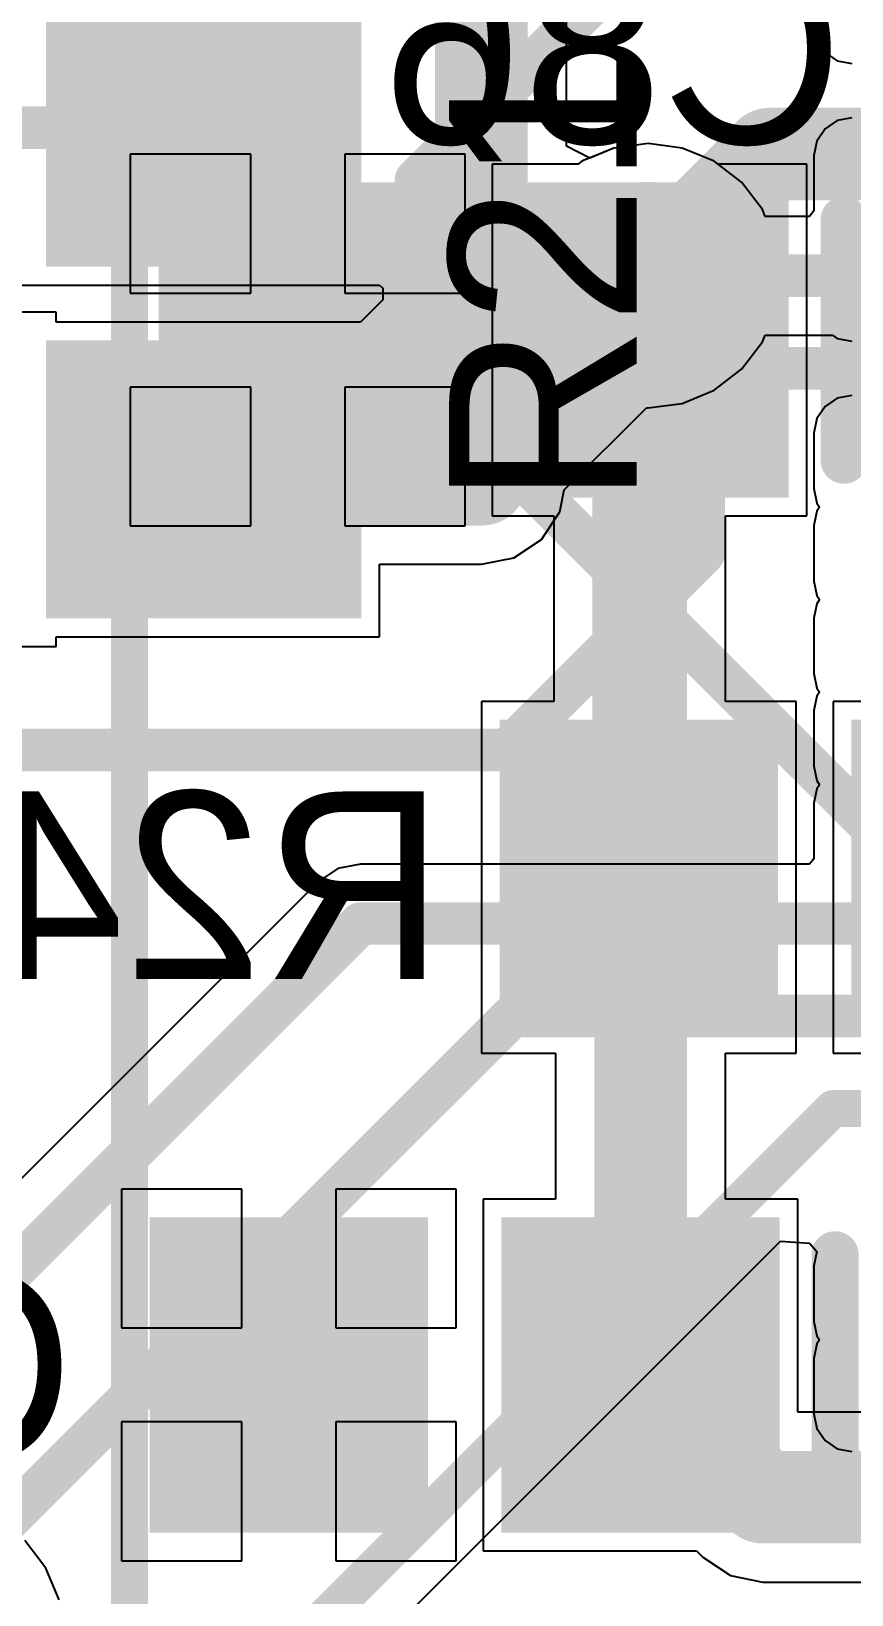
# Model space of a CAD drawing. Header units: millimetres. Extents: x 0 to 7.44, y -3.03 to 0.
# Drawn here: x 0.987 to 1.1614, y -1.5522 to -1.2196 of the extents above; entities that cross this region are included whole.
import ezdxf

# ---------------------------------------------------------------- set-up
doc = ezdxf.new("R2010")
doc.units = ezdxf.units.MM
doc.header["$MEASUREMENT"] = 0
for name, color, linetype in [('BottomLayer', 5, 'Continuous'), ('BottomOverlay', 54, 'Continuous'), ('BottomPaste', 16, 'Continuous'), ('BottomSolder', 6, 'Continuous'), ('MidLayer1', 16, 'Continuous'), ('MidLayer2', 76, 'Continuous'), ('MultiLayer', 9, 'Continuous'), ('TopLayer', 1, 'Continuous'), ('TopOverlay', 2, 'Continuous'), ('TopPaste', 8, 'Continuous'), ('TopSolder', 216, 'Continuous'), ('ViaHoleLayer', 16, 'Continuous')]:
    doc.layers.add(name, color=color, linetype=linetype)

# ---------------------------------------------------------------- blocks, each defined once
blk = doc.blocks.new('CAP_0805_B_128')
at = {"layer": 'BottomLayer'}
for points in [[(-0.05511, -0.02953), (-0.00393, -0.02953), (-0.05511, 0.02953), (-0.00393, 0.02953)], [(0.0197, -0.02953), (0.07088, -0.02953), (0.0197, 0.02953), (0.07088, 0.02953)]]:
    blk.add_solid(points, dxfattribs=at)
at = {"layer": 'BottomOverlay', "const_width": 0.01}
blk.add_lwpolyline([(-0.07088, 0.02557), (-0.07088, -0.02557)], dxfattribs=at)
at = {"layer": 'BottomOverlay', "const_width": 0.005}
for points in [[(-0.07338, 0.02557, 1), (-0.06838, 0.02557, 1)], [(-0.07338, -0.02557, 1), (-0.06838, -0.02557, 1)]]:
    blk.add_lwpolyline(points, format="xyb", close=True, dxfattribs=at)
at = {"layer": 'BottomPaste'}
for points in [[(-0.05511, -0.02953), (-0.00393, -0.02953), (-0.05511, 0.02953), (-0.00393, 0.02953)], [(0.0197, -0.02953), (0.07088, -0.02953), (0.0197, 0.02953), (0.07088, 0.02953)]]:
    blk.add_solid(points, dxfattribs=at)
at = {"layer": 'BottomSolder'}
for points in [[(-0.05911, -0.03353), (0.00007, -0.03353), (-0.05911, 0.03353), (0.00007, 0.03353)], [(0.0157, -0.03353), (0.07488, -0.03353), (0.0157, 0.03353), (0.07488, 0.03353)]]:
    blk.add_solid(points, dxfattribs=at)
blk = doc.blocks.new('RES_0805_B_168')
at = {"layer": 'BottomLayer'}
for points in [[(-0.06299, -0.02953), (-0.01181, -0.02953), (-0.06299, 0.02953), (-0.01181, 0.02953)], [(0.01181, -0.02953), (0.06299, -0.02953), (0.01181, 0.02953), (0.06299, 0.02953)]]:
    blk.add_solid(points, dxfattribs=at)
at = {"layer": 'BottomPaste'}
for points in [[(-0.06299, -0.02953), (-0.01181, -0.02953), (-0.06299, 0.02953), (-0.01181, 0.02953)], [(0.01181, -0.02953), (0.06299, -0.02953), (0.01181, 0.02953), (0.06299, 0.02953)]]:
    blk.add_solid(points, dxfattribs=at)
at = {"layer": 'BottomSolder'}
for points in [[(-0.06699, -0.03353), (-0.00781, -0.03353), (-0.06699, 0.03353), (-0.00781, 0.03353)], [(0.00781, -0.03353), (0.06699, -0.03353), (0.00781, 0.03353), (0.06699, 0.03353)]]:
    blk.add_solid(points, dxfattribs=at)
blk = doc.blocks.new('CAP_0805_B_169')
at = {"layer": 'BottomLayer'}
for points in [[(-0.05511, -0.02953), (-0.00393, -0.02953), (-0.05511, 0.02953), (-0.00393, 0.02953)], [(0.0197, -0.02953), (0.07088, -0.02953), (0.0197, 0.02953), (0.07088, 0.02953)]]:
    blk.add_solid(points, dxfattribs=at)
at = {"layer": 'BottomOverlay', "const_width": 0.01}
blk.add_lwpolyline([(-0.07088, 0.02557), (-0.07088, -0.02557)], dxfattribs=at)
at = {"layer": 'BottomOverlay', "const_width": 0.005}
for points in [[(-0.07338, 0.02557, 1), (-0.06838, 0.02557, 1)], [(-0.07338, -0.02557, 1), (-0.06838, -0.02557, 1)]]:
    blk.add_lwpolyline(points, format="xyb", close=True, dxfattribs=at)
at = {"layer": 'BottomPaste'}
for points in [[(-0.05511, -0.02953), (-0.00393, -0.02953), (-0.05511, 0.02953), (-0.00393, 0.02953)], [(0.0197, -0.02953), (0.07088, -0.02953), (0.0197, 0.02953), (0.07088, 0.02953)]]:
    blk.add_solid(points, dxfattribs=at)
at = {"layer": 'BottomSolder'}
for points in [[(-0.05911, -0.03353), (0.00007, -0.03353), (-0.05911, 0.03353), (0.00007, 0.03353)], [(0.0157, -0.03353), (0.07488, -0.03353), (0.0157, 0.03353), (0.07488, 0.03353)]]:
    blk.add_solid(points, dxfattribs=at)
blk = doc.blocks.new('RES_0805_221')
at = {"layer": 'TopLayer'}
for points in [[(-0.06299, -0.02953), (-0.01181, -0.02953), (-0.06299, 0.02953), (-0.01181, 0.02953)], [(0.01181, -0.02953), (0.06299, -0.02953), (0.01181, 0.02953), (0.06299, 0.02953)]]:
    blk.add_solid(points, dxfattribs=at)
at = {"layer": 'TopPaste'}
for points in [[(-0.06299, -0.02953), (-0.01181, -0.02953), (-0.06299, 0.02953), (-0.01181, 0.02953)], [(0.01181, -0.02953), (0.06299, -0.02953), (0.01181, 0.02953), (0.06299, 0.02953)]]:
    blk.add_solid(points, dxfattribs=at)
at = {"layer": 'TopSolder'}
for points in [[(-0.06699, -0.03353), (-0.00781, -0.03353), (-0.06699, 0.03353), (-0.00781, 0.03353)], [(0.00781, -0.03353), (0.06699, -0.03353), (0.00781, 0.03353), (0.06699, 0.03353)]]:
    blk.add_solid(points, dxfattribs=at)

msp = doc.modelspace()

# ---------------------------------------------------------------- linework, layer by layer
at = {"layer": 'BottomLayer'}
for p, q in [((1.11811, -1.24354), (1.11083, -1.24449)), ((1.12538, -1.24449), (1.11811, -1.24354)), ((1.03361, -1.24581), (1.00802, -1.24581)), ((1.00802, -1.24581), (1.00802, -1.27533)), ((1.03361, -1.27533), (1.03361, -1.24581)), ((1.0792, -1.24581), (1.05361, -1.24581)), ((1.05361, -1.24581), (1.05361, -1.27533)), ((1.0792, -1.27533), (1.0792, -1.24581)), ((1.11083, -1.24449), (1.10405, -1.2473)), ((1.13217, -1.2473), (1.12538, -1.24449)), ((1.10323, -1.24793), (1.08495, -1.24793)), ((1.08495, -1.24793), (1.08495, -1.32274)), ((1.10405, -1.2473), (1.10323, -1.24793)), ((1.13299, -1.24793), (1.13217, -1.2473)), ((1.15188, -1.24793), (1.13299, -1.24793)), ((1.15188, -1.32274), (1.15188, -1.24793)), ((1.00802, -1.27533), (1.03361, -1.27533)), ((1.05361, -1.27533), (1.0792, -1.27533)), ((1.03361, -1.29533), (1.00802, -1.29533)), ((1.00802, -1.29533), (1.00802, -1.32486)), ((1.03361, -1.32486), (1.03361, -1.29533)), ((1.0792, -1.29533), (1.05361, -1.29533)), ((1.05361, -1.29533), (1.05361, -1.32486)), ((1.0792, -1.32486), (1.0792, -1.29533)), ((1.08495, -1.32274), (1.09808, -1.32274)), ((1.09808, -1.32274), (1.09808, -1.3622)), ((1.13458, -1.3622), (1.13458, -1.32274)), ((1.13458, -1.32274), (1.15188, -1.32274)), ((1.00802, -1.32486), (1.03361, -1.32486)), ((1.05361, -1.32486), (1.0792, -1.32486)), ((1.09808, -1.3622), (1.08268, -1.3622)), ((1.08268, -1.3622), (1.08268, -1.43701)), ((1.14961, -1.3622), (1.13458, -1.3622)), ((1.14961, -1.43701), (1.14961, -1.3622)), ((1.22441, -1.3622), (1.15748, -1.3622)), ((1.15748, -1.3622), (1.15748, -1.43701)), ((1.08268, -1.43701), (1.09846, -1.43701)), ((1.09846, -1.43701), (1.09846, -1.46808)), ((1.13458, -1.46808), (1.13458, -1.43701)), ((1.13458, -1.43701), (1.14961, -1.43701)), ((1.15748, -1.43701), (1.21046, -1.43701)), ((1.03171, -1.46596), (1.00612, -1.46596)), ((1.00612, -1.46596), (1.00612, -1.49548)), ((1.03171, -1.49548), (1.03171, -1.46596)), ((1.0773, -1.46596), (1.05171, -1.46596)), ((1.05171, -1.46596), (1.05171, -1.49548)), ((1.0773, -1.49548), (1.0773, -1.46596)), ((1.09846, -1.46808), (1.08305, -1.46808)), ((1.08305, -1.46808), (1.08305, -1.54289)), ((1.14998, -1.46808), (1.13458, -1.46808)), ((1.14998, -1.5134), (1.14998, -1.46808)), ((1.00612, -1.49548), (1.03171, -1.49548)), ((1.05171, -1.49548), (1.0773, -1.49548)), ((1.03171, -1.51548), (1.00612, -1.51548)), ((1.00612, -1.51548), (1.00612, -1.54501)), ((1.03171, -1.54501), (1.03171, -1.51548)), ((1.0773, -1.51548), (1.05171, -1.51548)), ((1.05171, -1.51548), (1.05171, -1.54501)), ((1.0773, -1.54501), (1.0773, -1.51548)), ((1.15001, -1.51343), (1.14998, -1.5134)), ((1.25038, -1.51343), (1.15001, -1.51343)), ((0.99006, -1.54656), (0.9856, -1.54074)), ((1.08305, -1.54289), (1.12838, -1.54289)), ((1.12838, -1.54289), (1.12976, -1.54427)), ((0.99287, -1.55335), (0.99006, -1.54656)), ((1.00612, -1.54501), (1.03171, -1.54501)), ((1.05171, -1.54501), (1.0773, -1.54501)), ((1.12976, -1.54427), (1.13562, -1.54818)), ((1.13562, -1.54818), (1.14253, -1.54956)), ((1.14253, -1.54956), (1.25038, -1.54956))]:
    msp.add_line(p, q, dxfattribs=at)
for points, const_width in [([(1.10811, -1.27165, 1), (1.12811, -1.27165, 1)], 0.02), ([(1.11122, -1.27225, 1), (1.12106, -1.27225, 1)], 0.00984), ([(1.11122, -1.27225, 1), (1.12106, -1.27225, 1)], 0.00984), ([(1.11319, -1.27165, 1), (1.12303, -1.27165, 1)], 0.00984), ([(1.11557, -1.27165, 1), (1.12541, -1.27165, 1)], 0.00984), ([(1.11557, -1.27165, 1), (1.12541, -1.27165, 1)], 0.00984), ([(1.11617, -1.27225, 1), (1.12602, -1.27225, 1)], 0.00984), ([(1.11617, -1.27225, 1), (1.12602, -1.27225, 1)], 0.00984), ([(1.11617, -1.27225, 1), (1.12602, -1.27225, 1)], 0.00984), ([(1.11617, -1.28266, 1), (1.12602, -1.28266, 1)], 0.00984), ([(1.11617, -1.28266, 1), (1.12602, -1.28266, 1)], 0.00984), ([(1.1116, -1.28533, 1), (1.12144, -1.28533, 1)], 0.00984), ([(1.1116, -1.28533, 1), (1.12144, -1.28533, 1)], 0.00984), ([(1.1135, -1.28533, 1), (1.12334, -1.28533, 1)], 0.00984), ([(1.1135, -1.28533, 1), (1.12334, -1.28533, 1)], 0.00984), ([(1.11122, -1.39961, 1), (1.12106, -1.39961, 1)], 0.00984), ([(1.1116, -1.50548, 1), (1.12144, -1.50548, 1)], 0.00984), ([(1.1116, -1.50548, 1), (1.12144, -1.50548, 1)], 0.00984), ([(1.13761, -1.5315, 1), (1.14745, -1.5315, 1)], 0.00984), ([(1.13761, -1.5315, 1), (1.14745, -1.5315, 1)], 0.00984)]:
    msp.add_lwpolyline(points, format="xyb", close=True, dxfattribs=dict(at, const_width=const_width))
at = {"layer": 'BottomLayer', "const_width": 0.01969}
for points in [[(1.11614, -1.27225), (1.12109, -1.27225)], [(1.11614, -1.39961), (1.11614, -1.27225)], [(1.11811, -1.27165), (1.12049, -1.27165)], [(1.12049, -1.27165), (1.12109, -1.27225)], [(1.12109, -1.28266), (1.12109, -1.27225)], [(1.11842, -1.28533), (1.12109, -1.28266)], [(1.11652, -1.28533), (1.11842, -1.28533)], [(1.11652, -1.50548), (1.11652, -1.28533)], [(1.11652, -1.50548), (1.14253, -1.5315)], [(1.14253, -1.5315), (1.27165, -1.5315)]]:
    msp.add_lwpolyline(points, dxfattribs=at)
at = {"layer": 'MidLayer1', "const_width": 0.00787}
msp.add_lwpolyline([(1.00787, -1.59055), (1.00787, -1.02756)], dxfattribs=at)
at = {"layer": 'MidLayer1', "const_width": 0.02}
msp.add_lwpolyline([(1.10811, -1.27165, 1), (1.12811, -1.27165, 1)], format="xyb", close=True, dxfattribs=at)
at = {"layer": 'MidLayer2'}
for points, const_width in [([(1.06878, -1.25122), (1.1822, -1.13779)], 0.00906), ([(1.11811, -1.27165), (1.14401, -1.24575)], 0.01969), ([(1.14401, -1.24575), (1.29515, -1.24575)], 0.01969), ([(1.06878, -1.29208), (1.06878, -1.25122)], 0.00906), ([(1.06878, -1.29208), (1.19269, -1.41599)], 0.00906)]:
    msp.add_lwpolyline(points, dxfattribs=dict(at, const_width=const_width))
for points, const_width in [([(1.13909, -1.24575, 1), (1.14893, -1.24575, 1)], 0.00984), ([(1.13909, -1.24575, 1), (1.14893, -1.24575, 1)], 0.00984), ([(1.06651, -1.25122, 1), (1.07104, -1.25122, 1)], 0.00453), ([(1.06651, -1.25122, 1), (1.07104, -1.25122, 1)], 0.00453), ([(1.10811, -1.27165, 1), (1.12811, -1.27165, 1)], 0.02), ([(1.11319, -1.27165, 1), (1.12303, -1.27165, 1)], 0.00984), ([(1.06651, -1.29208, 1), (1.07104, -1.29208, 1)], 0.00453), ([(1.06651, -1.29208, 1), (1.07104, -1.29208, 1)], 0.00453)]:
    msp.add_lwpolyline(points, format="xyb", close=True, dxfattribs=dict(at, const_width=const_width))
at = {"layer": 'MultiLayer', "const_width": 0.02}
msp.add_lwpolyline([(1.10811, -1.27165, 1), (1.12811, -1.27165, 1)], format="xyb", close=True, dxfattribs=at)
at = {"layer": 'TopLayer'}
for p, q in [((1.10074, -1.24408), (1.10074, -1.14567)), ((1.15339, -1.2185), (1.154, -1.22158)), ((1.154, -1.22158), (1.15574, -1.22418)), ((1.15574, -1.22418), (1.15835, -1.22592)), ((1.15835, -1.22592), (1.16142, -1.22653)), ((1.15574, -1.24039), (1.154, -1.24299)), ((1.15835, -1.23865), (1.15574, -1.24039)), ((1.16142, -1.23803), (1.15835, -1.23865)), ((1.11811, -1.24354), (1.11083, -1.24449)), ((1.12538, -1.24449), (1.11811, -1.24354)), ((1.154, -1.24299), (1.15339, -1.24606)), ((1.10574, -1.2466), (1.10074, -1.24408)), ((1.11083, -1.24449), (1.10574, -1.2466)), ((1.13217, -1.2473), (1.12538, -1.24449)), ((1.15339, -1.24606), (1.15339, -1.25787)), ((1.13799, -1.25177), (1.13217, -1.2473)), ((1.14246, -1.25759), (1.13799, -1.25177)), ((1.14304, -1.25901), (1.14246, -1.25759)), ((1.15246, -1.25901), (1.14304, -1.25901)), ((1.15339, -1.25787), (1.15246, -1.25901)), ((0.91535, -1.27362), (1.05961, -1.27362)), ((1.05961, -1.27362), (1.06102, -1.27362)), ((1.06102, -1.27362), (1.0617, -1.27426)), ((1.0617, -1.27678), (1.05696, -1.2815)), ((1.0617, -1.27426), (1.0617, -1.27678)), ((0.99228, -1.27937), (0.96276, -1.27937)), ((0.99228, -1.2815), (0.99228, -1.27937)), ((1.05696, -1.2815), (0.99228, -1.2815)), ((1.13799, -1.29153), (1.14246, -1.28571)), ((1.14246, -1.28571), (1.14304, -1.2843)), ((1.14304, -1.2843), (1.15733, -1.2843)), ((1.15733, -1.2843), (1.15835, -1.28498)), ((1.15835, -1.28498), (1.16142, -1.28559)), ((1.13217, -1.296), (1.13799, -1.29153)), ((1.12538, -1.29881), (1.13217, -1.296)), ((1.16142, -1.29709), (1.15835, -1.2977)), ((1.10029, -1.31721), (1.11778, -1.29972)), ((1.11778, -1.29972), (1.11811, -1.29977)), ((1.11811, -1.29977), (1.12538, -1.29881)), ((1.15574, -1.29944), (1.154, -1.30205)), ((1.15835, -1.2977), (1.15574, -1.29944)), ((1.154, -1.30205), (1.15339, -1.30512)), ((1.15339, -1.30512), (1.15339, -1.31693)), ((1.15339, -1.31693), (1.154, -1.32)), ((1.09937, -1.32187), (1.10029, -1.31721)), ((1.154, -1.32), (1.15458, -1.32087)), ((1.09545, -1.32773), (1.09937, -1.32187)), ((1.154, -1.32173), (1.15339, -1.3248)), ((1.15458, -1.32087), (1.154, -1.32173)), ((1.15339, -1.3248), (1.15339, -1.33661)), ((1.08959, -1.33165), (1.09545, -1.32773)), ((1.06102, -1.34843), (1.06102, -1.33302)), ((1.06102, -1.33302), (1.08268, -1.33302)), ((1.08268, -1.33302), (1.08959, -1.33165)), ((1.15339, -1.33661), (1.154, -1.33969)), ((1.154, -1.33969), (1.15458, -1.34055)), ((1.154, -1.34142), (1.15339, -1.34449)), ((1.15458, -1.34055), (1.154, -1.34142)), ((1.15339, -1.34449), (1.15339, -1.3563)), ((0.99228, -1.35055), (0.99228, -1.34843)), ((0.99228, -1.34843), (1.06102, -1.34843)), ((0.96276, -1.35055), (0.99228, -1.35055)), ((1.15339, -1.3563), (1.154, -1.35937)), ((1.154, -1.35937), (1.15458, -1.36024)), ((1.15458, -1.36024), (1.154, -1.3611)), ((1.154, -1.3611), (1.15339, -1.36417)), ((1.15339, -1.36417), (1.15339, -1.37598)), ((1.15339, -1.37598), (1.154, -1.37906)), ((1.154, -1.37906), (1.15458, -1.37992)), ((1.15458, -1.37992), (1.154, -1.38079)), ((1.154, -1.38079), (1.15339, -1.38386)), ((1.15339, -1.38386), (1.15339, -1.39567)), ((1.05699, -1.3968), (1.05215, -1.39777)), ((1.15246, -1.3968), (1.05699, -1.3968)), ((1.15339, -1.39567), (1.15246, -1.3968)), ((1.05215, -1.39777), (1.04805, -1.40051)), ((1.04805, -1.40051), (0.94436, -1.5042)), ((1.03561, -1.58772), (1.14629, -1.47704)), ((1.14629, -1.47704), (1.15247, -1.47749)), ((1.15247, -1.47749), (1.154, -1.47921)), ((1.154, -1.47921), (1.15339, -1.48228)), ((1.15339, -1.48228), (1.15339, -1.49409)), ((1.15339, -1.49409), (1.154, -1.49717)), ((1.154, -1.4989), (1.15339, -1.50197)), ((1.154, -1.49717), (1.15458, -1.49803)), ((1.15458, -1.49803), (1.154, -1.4989)), ((1.15339, -1.50197), (1.15339, -1.51378)), ((1.15339, -1.51378), (1.154, -1.51685)), ((1.154, -1.51685), (1.15574, -1.51946)), ((1.15574, -1.51946), (1.15835, -1.5212)), ((1.15835, -1.5212), (1.16142, -1.52181))]:
    msp.add_line(p, q, dxfattribs=at)
for points, const_width in [([(1.08268, -1.31496), (1.08268, -1.14567)], 0.01969), ([(0.95276, -1.24016), (1.02362, -1.24016)], 0.00906), ([(1.12205, -1.27559), (1.12598, -1.27165)], 0.01181), ([(1.12598, -1.27165), (1.19291, -1.27165)], 0.00906), ([(1.08268, -1.31496), (1.12205, -1.27559)], 0.01181), ([(1.12992, -1.30709), (1.14567, -1.29134)], 0.00906), ([(1.14567, -1.29134), (1.19291, -1.29134)], 0.00906), ([(1.12992, -1.33071), (1.12992, -1.30709)], 0.00906), ([(1.02362, -1.31496), (1.08268, -1.31496)], 0.01969), ([(1.08809, -1.37254), (1.12992, -1.33071)], 0.00906), ([(0.98179, -1.37254), (1.08809, -1.37254)], 0.00906), ([(0.94239, -1.52405), (1.05699, -1.40945)], 0.00906), ([(1.05699, -1.40945), (1.19291, -1.40945)], 0.00906), ([(0.95774, -1.56062), (1.08923, -1.42913)], 0.00906), ([(1.08923, -1.42913), (1.19291, -1.42913)], 0.00906), ([(1.01575, -1.59055), (1.15748, -1.44882)], 0.00787), ([(1.15748, -1.44882), (1.19291, -1.44882)], 0.00787)]:
    msp.add_lwpolyline(points, dxfattribs=dict(at, const_width=const_width))
for points, const_width in [([(1.02136, -1.24016, 1), (1.02589, -1.24016, 1)], 0.00453), ([(1.10811, -1.27165, 1), (1.12811, -1.27165, 1)], 0.02), ([(1.12303, -1.27165, 1), (1.12894, -1.27165, 1)], 0.00591), ([(1.12372, -1.27165, 1), (1.12825, -1.27165, 1)], 0.00453), ([(1.11909, -1.27559, 1), (1.125, -1.27559, 1)], 0.00591), ([(1.11909, -1.27559, 1), (1.125, -1.27559, 1)], 0.00591), ([(1.14341, -1.29134, 1), (1.14793, -1.29134, 1)], 0.00453), ([(1.14341, -1.29134, 1), (1.14793, -1.29134, 1)], 0.00453), ([(1.12766, -1.30709, 1), (1.13219, -1.30709, 1)], 0.00453), ([(1.12766, -1.30709, 1), (1.13219, -1.30709, 1)], 0.00453), ([(1.0187, -1.31496, 1), (1.02854, -1.31496, 1)], 0.00984), ([(1.07776, -1.31496, 1), (1.0876, -1.31496, 1)], 0.00984), ([(1.07776, -1.31496, 1), (1.0876, -1.31496, 1)], 0.00984), ([(1.07972, -1.31496, 1), (1.08563, -1.31496, 1)], 0.00591), ([(1.12766, -1.33071, 1), (1.13219, -1.33071, 1)], 0.00453), ([(1.12766, -1.33071, 1), (1.13219, -1.33071, 1)], 0.00453), ([(1.08583, -1.37254, 1), (1.09035, -1.37254, 1)], 0.00453), ([(1.08583, -1.37254, 1), (1.09035, -1.37254, 1)], 0.00453), ([(1.05472, -1.40945, 1), (1.05925, -1.40945, 1)], 0.00453), ([(1.05472, -1.40945, 1), (1.05925, -1.40945, 1)], 0.00453), ([(1.08697, -1.42913, 1), (1.0915, -1.42913, 1)], 0.00453), ([(1.08697, -1.42913, 1), (1.0915, -1.42913, 1)], 0.00453), ([(1.15551, -1.44882, 1), (1.15945, -1.44882, 1)], 0.00394), ([(1.15551, -1.44882, 1), (1.15945, -1.44882, 1)], 0.00394)]:
    msp.add_lwpolyline(points, format="xyb", close=True, dxfattribs=dict(at, const_width=const_width))
at = {"layer": 'ViaHoleLayer', "const_width": 0.00956}
msp.add_lwpolyline([(1.11333, -1.27165, 1), (1.12289, -1.27165, 1)], format="xyb", close=True, dxfattribs=at)

# ---------------------------------------------------------------- block references
for name, p, rotation in [('RES_0805_221', (1.02362, -1.27756), 90), ('CAP_0805_B_128', (1.0889, -1.28533), 180), ('CAP_0805_B_169', (1.087, -1.50548), 180)]:
    msp.add_blockref(name, p, dxfattribs=dict(rotation=rotation))
msp.add_blockref('RES_0805_B_168', (1.15354, -1.39961))

# ---------------------------------------------------------------- texts
at = {"layer": 'BottomOverlay', "text_generation_flag": 2}
for s, p in [('C86', (1.15966, -1.24354)), ('R24', (1.0748, -1.42126)), ('C88', (0.99606, -1.52362))]:
    msp.add_text(s, height=0.039894, dxfattribs=at).set_placement(p)
at = {"layer": 'TopOverlay'}
msp.add_text('R21', height=0.039894, rotation=90, dxfattribs=at).set_placement((1.11569, -1.32065))

doc.saveas('drawing.dxf')
